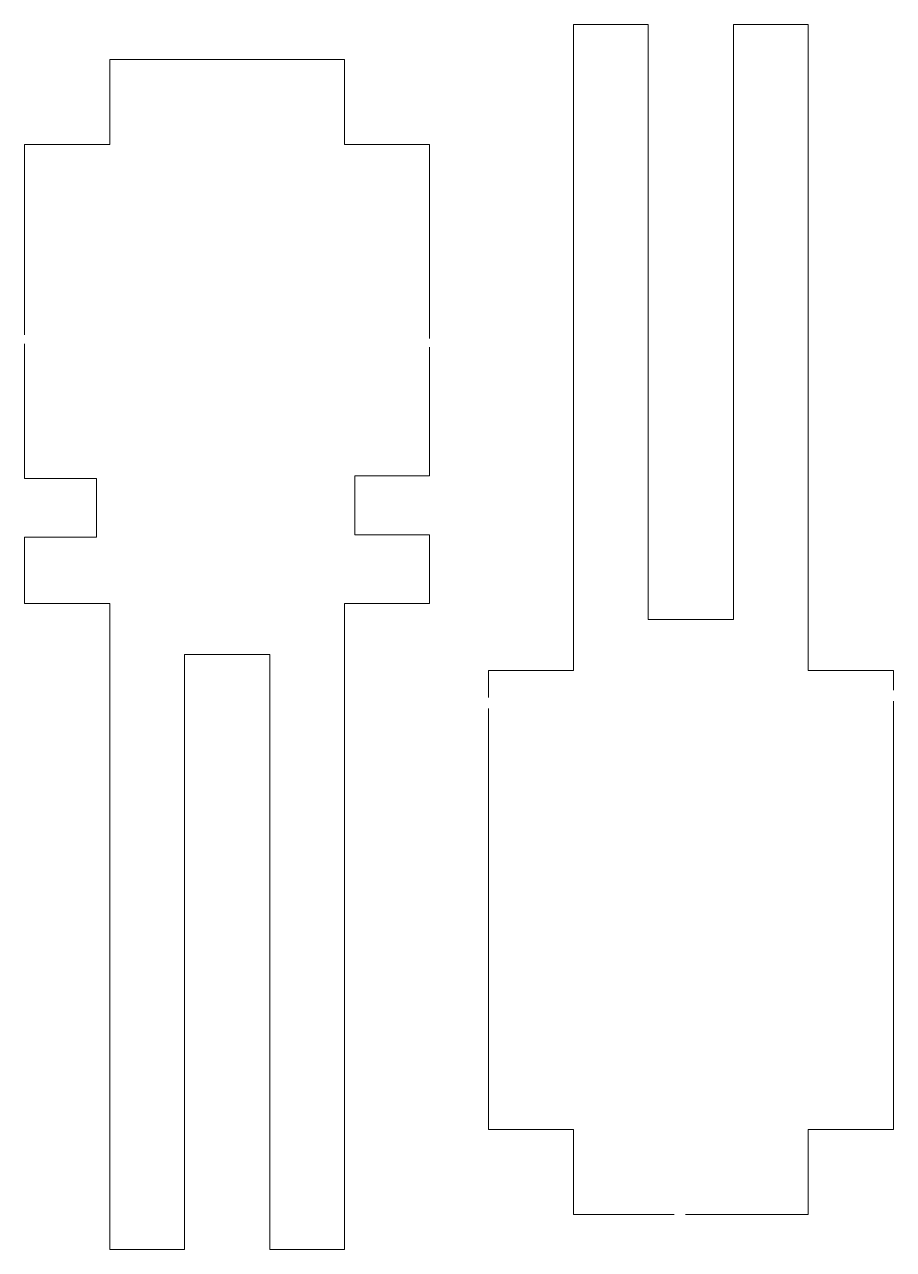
# Model space of a CAD drawing. Header units: centimetres. Extents: x -8.2 to 10.2, y 5.5 to 22.4.
# Drawn here: x -8.15 to -5.22, y 17.39 to 21.522 of the extents above; entities that cross this region are included whole.
import ezdxf

# ---------------------------------------------------------------- set-up
doc = ezdxf.new("R2010")
doc.units = ezdxf.units.CM
doc.header["$MEASUREMENT"] = 0
doc.layers.add('layer 1', color=7, linetype='Continuous')

msp = doc.modelspace()

# ---------------------------------------------------------------- linework, layer by layer
at = {"layer": 'layer 1', "lineweight": 9}
for points in [[(-6.04664, 21.5218), (-6.04664, 21.5218), (-6.29843, 21.5218), (-6.29843, 21.5218)], [(-6.29843, 21.5218), (-6.29843, 21.5218), (-6.29843, 19.34302), (-6.29843, 19.34302)], [(-6.04664, 19.51496), (-6.04664, 19.51496), (-6.04664, 21.5218), (-6.04664, 21.5218)], [(-5.50747, 21.5218), (-5.50747, 21.5218), (-5.75927, 21.5218), (-5.75927, 21.5218)], [(-5.75927, 21.5218), (-5.75927, 21.5218), (-5.75927, 19.51496), (-5.75927, 19.51496)], [(-5.50747, 19.34302), (-5.50747, 19.34302), (-5.50747, 21.5218), (-5.50747, 21.5218)], [(-5.75927, 19.51496), (-5.75927, 19.51496), (-6.04664, 19.51496), (-6.04664, 19.51496)], [(-6.29843, 19.34302), (-6.29843, 19.34302), (-6.5858, 19.34302), (-6.5858, 19.34302)], [(-6.5858, 19.34302), (-6.5858, 19.34302), (-6.5858, 19.2518), (-6.5858, 19.2518)], [(-5.22012, 19.34302), (-5.22012, 19.34302), (-5.50747, 19.34302), (-5.50747, 19.34302)], [(-5.22012, 19.27733), (-5.22012, 19.27733), (-5.22012, 19.34302), (-5.22012, 19.34302)], [(-6.5858, 19.2146), (-6.5858, 19.2146), (-6.5858, 17.7955), (-6.5858, 17.7955)], [(-5.22012, 17.7955), (-5.22012, 17.7955), (-5.22012, 19.24013), (-5.22012, 19.24013)], [(-6.29843, 17.7955), (-6.29843, 17.7955), (-6.5858, 17.7955), (-6.5858, 17.7955)], [(-6.29843, 17.7955), (-6.29843, 17.7955), (-6.29843, 17.50813), (-6.29843, 17.50813)], [(-5.50747, 17.50813), (-5.50747, 17.50813), (-5.50747, 17.7955), (-5.50747, 17.7955)], [(-5.50747, 17.7955), (-5.50747, 17.7955), (-5.22012, 17.7955), (-5.22012, 17.7955)], [(-6.29843, 17.50813), (-6.29843, 17.50813), (-5.95939, 17.50813), (-5.95939, 17.50813)], [(-5.92116, 17.50813), (-5.92116, 17.50813), (-5.50747, 17.50813), (-5.50747, 17.50813)]]:
    msp.add_open_spline(points, degree=3, dxfattribs=at)
for points, knots in [([(-6.78398, 20.46322), (-6.78398, 20.46322), (-6.78398, 21.11671), (-6.78398, 21.11671), (-6.78398, 21.11671), (-6.78398, 21.11671), (-7.07133, 21.11671), (-7.07133, 21.11671), (-7.07133, 21.11671), (-7.07133, 21.11671), (-7.07133, 21.40406), (-7.07133, 21.40406), (-7.07133, 21.40406), (-7.07133, 21.40406), (-7.4839, 21.40406), (-7.4839, 21.40406), (-7.4839, 21.40406), (-7.4839, 21.40406), (-7.86229, 21.40406), (-7.86229, 21.40406), (-7.86229, 21.40406), (-7.86229, 21.40406), (-7.86229, 21.11671), (-7.86229, 21.11671), (-7.86229, 21.11671), (-7.86229, 21.11671), (-8.14965, 21.11671), (-8.14965, 21.11671), (-8.14965, 21.11671), (-8.14965, 21.11671), (-8.14965, 20.47489), (-8.14965, 20.47489)], [0, 0, 0, 0, 0.1111111, 0.1111111, 0.1111111, 0.1111111, 0.2222222, 0.2222222, 0.2222222, 0.2222222, 0.3333333, 0.3333333, 0.3333333, 0.3333333, 0.4444444, 0.4444444, 0.4444444, 0.4444444, 0.5555556, 0.5555556, 0.5555556, 0.5555556, 0.6666667, 0.6666667, 0.6666667, 0.6666667, 0.7777778, 0.7777778, 0.7777778, 0.7777778, 1, 1, 1, 1]), ([(-6.78398, 20.43352), (-6.78398, 20.43352), (-6.78398, 19.99911), (-6.78398, 19.99911), (-6.78398, 19.99911), (-6.78398, 19.99911), (-7.03562, 19.99911), (-7.03562, 19.99911), (-7.03562, 19.99911), (-7.03562, 19.99911), (-7.03562, 19.80111), (-7.03562, 19.80111), (-7.03562, 19.80111), (-7.03562, 19.80111), (-6.78398, 19.80111), (-6.78398, 19.80111), (-6.78398, 19.80111), (-6.78398, 19.80111), (-6.78398, 19.71645), (-6.78398, 19.71645), (-6.78398, 19.71645), (-6.78398, 19.71645), (-6.78398, 19.56918), (-6.78398, 19.56918), (-6.78398, 19.56918), (-6.78398, 19.56918), (-7.07133, 19.56918), (-7.07133, 19.56918), (-7.07133, 19.56918), (-7.07133, 19.56918), (-7.07133, 17.39039), (-7.07133, 17.39039), (-7.07133, 17.39039), (-7.07133, 17.39039), (-7.32313, 17.39039), (-7.32313, 17.39039), (-7.32313, 17.39039), (-7.32313, 17.39039), (-7.32313, 19.39723), (-7.32313, 19.39723), (-7.32313, 19.39723), (-7.32313, 19.39723), (-7.6105, 19.39723), (-7.6105, 19.39723), (-7.6105, 19.39723), (-7.6105, 19.39723), (-7.6105, 17.39039), (-7.6105, 17.39039), (-7.6105, 17.39039), (-7.6105, 17.39039), (-7.86229, 17.39039), (-7.86229, 17.39039), (-7.86229, 17.39039), (-7.86229, 17.39039), (-7.86229, 19.56918), (-7.86229, 19.56918), (-7.86229, 19.56918), (-7.86229, 19.56918), (-8.14965, 19.56918), (-8.14965, 19.56918), (-8.14965, 19.56918), (-8.14965, 19.56918), (-8.14965, 19.74433), (-8.14965, 19.74433), (-8.14965, 19.74433), (-8.14965, 19.74433), (-8.14965, 19.79238), (-8.14965, 19.79238), (-8.14965, 19.79238), (-8.14965, 19.79238), (-7.90721, 19.79238), (-7.90721, 19.79238), (-7.90721, 19.79238), (-7.90721, 19.79238), (-7.90721, 19.99038), (-7.90721, 19.99038), (-7.90721, 19.99038), (-7.90721, 19.99038), (-8.14965, 19.99038), (-8.14965, 19.99038), (-8.14965, 19.99038), (-8.14965, 19.99038), (-8.14965, 20.44519), (-8.14965, 20.44519)], [0, 0, 0, 0, 0.0454545, 0.0454545, 0.0454545, 0.0454545, 0.0909091, 0.0909091, 0.0909091, 0.0909091, 0.1363636, 0.1363636, 0.1363636, 0.1363636, 0.1818182, 0.1818182, 0.1818182, 0.1818182, 0.2272727, 0.2272727, 0.2272727, 0.2272727, 0.2727273, 0.2727273, 0.2727273, 0.2727273, 0.3181818, 0.3181818, 0.3181818, 0.3181818, 0.3636364, 0.3636364, 0.3636364, 0.3636364, 0.4090909, 0.4090909, 0.4090909, 0.4090909, 0.4545455, 0.4545455, 0.4545455, 0.4545455, 0.5, 0.5, 0.5, 0.5, 0.5454545, 0.5454545, 0.5454545, 0.5454545, 0.5909091, 0.5909091, 0.5909091, 0.5909091, 0.6363636, 0.6363636, 0.6363636, 0.6363636, 0.6818182, 0.6818182, 0.6818182, 0.6818182, 0.7272727, 0.7272727, 0.7272727, 0.7272727, 0.7727273, 0.7727273, 0.7727273, 0.7727273, 0.8181818, 0.8181818, 0.8181818, 0.8181818, 0.8636364, 0.8636364, 0.8636364, 0.8636364, 0.9090909, 0.9090909, 0.9090909, 0.9090909, 1, 1, 1, 1])]:
    msp.add_open_spline(points, degree=3, knots=knots, dxfattribs=at)

doc.saveas('drawing.dxf')
